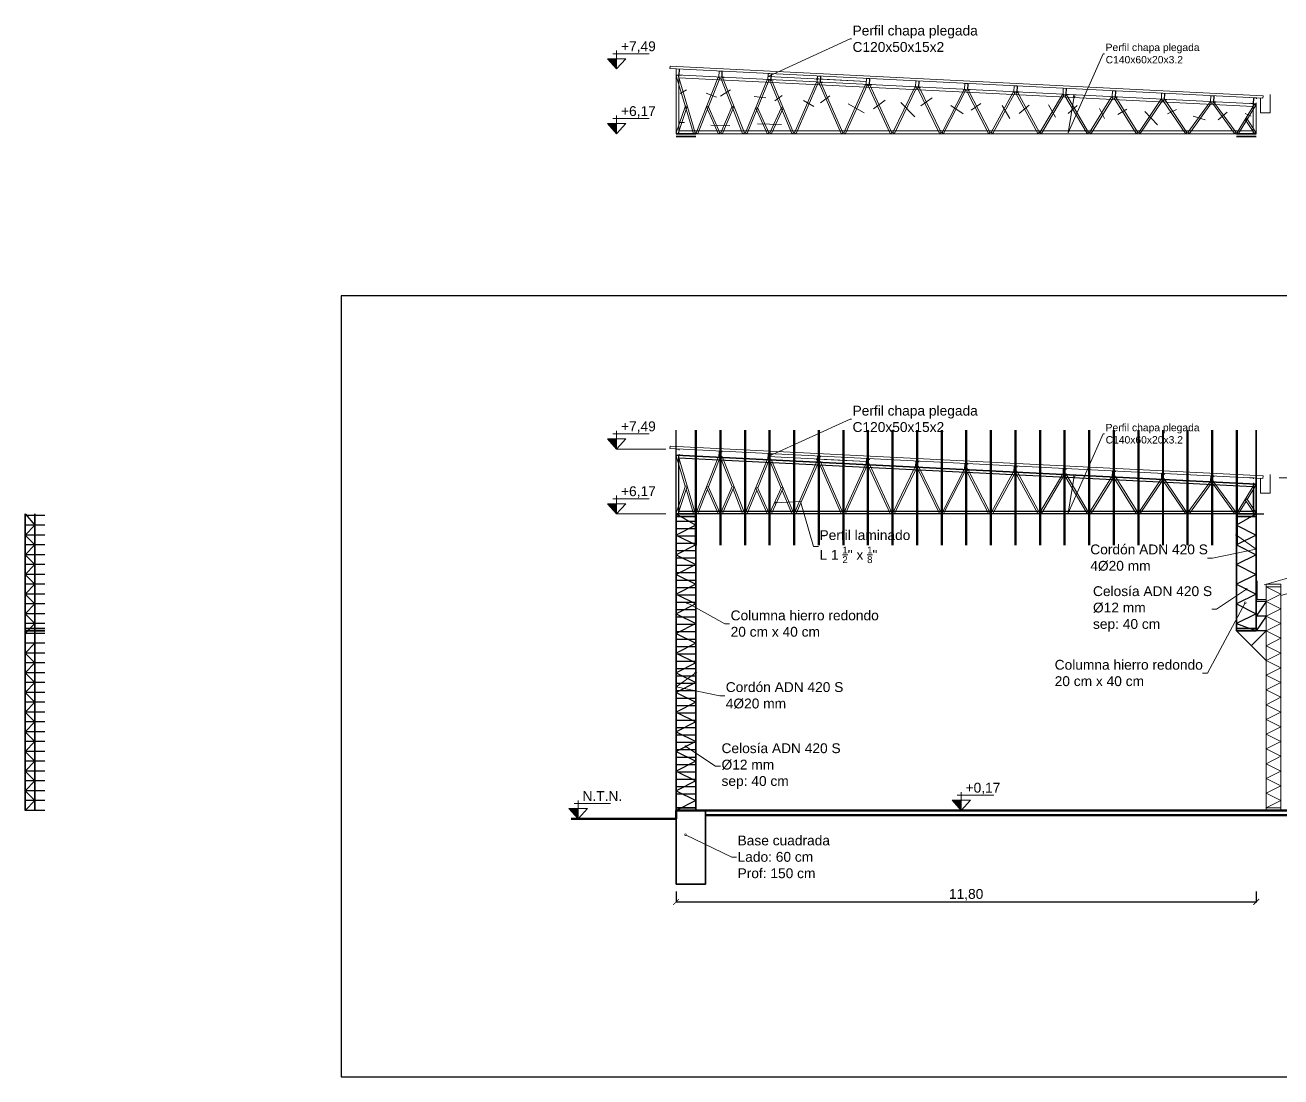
# Model space of a CAD drawing. Header units: millimetres. Extents: x 265 to 783, y -155 to 32.
# Drawn here: x 738.98 to 764.52, y -106.68 to -85.29 of the extents above; entities that cross this region are included whole.
import ezdxf
from ezdxf import colors
from ezdxf.entities.mleader import LeaderData, LeaderLine
from ezdxf.math import Vec2, Vec3

# ---------------------------------------------------------------- set-up
doc = ezdxf.new("R2010")
doc.units = ezdxf.units.MM
doc.header["$LTSCALE"] = 0.1
doc.header["$MEASUREMENT"] = 0
doc.header["$PDMODE"] = 3
doc.header["$PDSIZE"] = 0.1
doc.linetypes.add('ACAD_ISO10W100', pattern=[18, 12, -3, 0, -3])
doc.linetypes.add('CONTINUA', pattern=[200, 100, 100])
doc.layers.get('DEFPOINTS').update_dxf_attribs({"color": 1})
for name, color, linetype, lineweight in [('00_ARQ_VISTA ATRAS', 5, 'CONTINUA', 20), ('00_CANALETA', 2, 'Continuous', 13), ('00_EST_ANGULARES', 4, 'CONTINUA', 20), ('00_EST_COL_DIAG', 1, 'Continuous', 25), ('00_EST_Columna', 3, 'Continuous', 35), ('00_EST_Correa', 3, 'ACAD_ISO10W100', 20), ('00_EST_Cotas', 6, 'Continuous', 9), ('00_EST_Cubierta', 2, 'Continuous', 9), ('00_EST_FUNDACION', 2, 'Continuous', 35), ('00_EST_Piso', 7, 'Continuous', 50), ('00_EST_TEXTO', 6, 'Continuous', 9), ('00_EST_Viga', 5, 'Continuous', 20), ('00_EST_Viga_Montante', 5, 'Continuous', 20)]:
    doc.layers.add(name, color=color, linetype=linetype, lineweight=lineweight)
doc.layers.add('00_EST_Aux', color=7, linetype='Continuous', true_color=0xd02fca, plot=False)
doc.layers.add('00_EST_EXISTENTE', color=8, linetype='Continuous', lineweight=20, transparency=0.5)
doc.layers.add('00_EST_NoImprimir', color=1, linetype='Continuous', plot=False)
doc.styles.add('1 en 100', font='romans.shx', dxfattribs={"height": 0.17})
doc.styles.add('Arial20', font='arial.ttf', dxfattribs={"height": 0.2})
doc.dimstyles.new('Cota 1-100-Andres', dxfattribs={"dimtxt": 0.2, "dimasz": 0.12, "dimexe": 0.012, "dimexo": 0.15, "dimgap": 0.025, "dimtad": 1, "dimzin": 0, "dimtxsty": 'Arial20', "dimblk1": 'ARCHTICK', "dimblk2": 'ARCHTICK', "dimsah": 1, "dimcen": 0.09, "dimclrd": 256, "dimclre": 256, "dimclrt": 256, "dimazin": 0, "dimtfac": 1, "dimtofl": 0, "dimtmove": 0, "dimatfit": 3, "dimldrblk": 'ARCHTICK', "dimfxl": 1, "dimtolj": 1, "dimtzin": 0, "dimarcsym": 0})

# ---------------------------------------------------------------- blocks, each defined once
blk = doc.blocks.new('_DotSmall')
at = {"color": 0, "linetype": 'ByBlock', "const_width": 0.5}
blk.add_lwpolyline([(-0.0625, 0, 1), (0.0625, 0, 1)], format="xyb", close=True, dxfattribs=at)
blk = doc.blocks.new('cotaNivel')
at = {"layer": '00_EST_Cotas', "transparency": 33554687}
h = blk.add_hatch(color=256, dxfattribs=at)
h.dxf.hatch_style = 1
h.paths.add_polyline_path([(328.514, -103.488), (328.327, -103.488), (328.514, -103.697)])
at = {"layer": '00_EST_Cotas'}
for p, q in [((328.435, -103.386), (329.174, -103.386)), ((328.514, -103.697), (328.514, -103.322))]:
    blk.add_line(p, q, dxfattribs=at)
blk.add_lwpolyline([(328.514, -103.697), (328.701, -103.488), (328.327, -103.488)], close=True, dxfattribs=at)
blk = doc.blocks.new('_ARCHTICK')
at = {"color": 0, "linetype": 'ByBlock', "const_width": 0.15}
blk.add_lwpolyline([(-0.5, -0.5), (0.5, 0.5)], dxfattribs=at)
blk = doc.blocks.new('*D125')
at = {"layer": '00_EST_Cotas', "lineweight": -2, "transparency": 16777216}
for p, q in [((752.216, -102.906), (752.216, -103.13)), ((764.016, -102.906), (764.016, -103.13)), ((752.216, -103.118), (764.016, -103.118))]:
    blk.add_line(p, q, dxfattribs=at)
at = {"layer": 'DEFPOINTS', "color": 0, "transparency": 16777216}
for p in [(752.216, -102.756), (764.016, -102.756), (764.016, -103.118)]:
    blk.add_point(p, dxfattribs=at)
at = {"layer": '00_EST_Cotas', "lineweight": -2, "transparency": 16777216, "xscale": 0.12, "yscale": 0.12, "zscale": 0.12, "rotation": 180}
blk.add_blockref('_ARCHTICK', (752.216, -103.118), dxfattribs=at)
at = {"layer": '00_EST_Cotas', "lineweight": -2, "transparency": 16777216, "xscale": 0.12, "yscale": 0.12, "zscale": 0.12}
blk.add_blockref('_ARCHTICK', (764.016, -103.118), dxfattribs=at)
at = {"layer": '00_EST_Cotas', "transparency": 16777216, "insert": (758.116, -102.973), "char_height": 0.2, "attachment_point": 5, "style": 'Arial20'}
blk.add_mtext('\\A1;11,80', dxfattribs=at)

msp = doc.modelspace()

# ---------------------------------------------------------------- linework, layer by layer
at = {"layer": '00_ARQ_VISTA ATRAS'}
for p, q in [((752.299, -86.677), (752.43, -86.603)), ((752.828, -86.669), (753.04, -86.752)), ((753.124, -86.728), (753.327, -86.6)), ((753.806, -86.737), (754.045, -86.761)), ((754.224, -86.824), (754.377, -86.716)), ((754.81, -86.815), (755.02, -86.937)), ((755.156, -86.869), (755.347, -86.722)), ((756.232, -86.991), (756.471, -86.809)), ((757.195, -86.925), (757.425, -86.767)), ((755.72, -86.889), (756.04, -87.072)), ((756.786, -86.86), (757.075, -87.149)), ((757.806, -86.917), (758.053, -87.087)), ((758.221, -87.015), (758.415, -86.878)), ((758.846, -86.923), (759.004, -87.183)), ((759.193, -87.081), (759.396, -86.914)), ((759.791, -86.905), (759.931, -87.156)), ((760.192, -87.081), (760.374, -86.92)), ((760.826, -86.983), (760.93, -87.186)), ((761.202, -87.105), (761.384, -86.995)), ((761.747, -87.039), (762.01, -87.311)), ((762.214, -87.087), (762.393, -87.001)), ((763.242, -87.209), (763.425, -87.057)), ((752.391, -87.265), (752.276, -87.265)), ((752.927, -87.322), (753.312, -87.328)), ((753.873, -87.292), (754.363, -87.307)), ((762.732, -87.138), (762.977, -87.212)), ((763.914, -87.136), (763.788, -87.084))]:
    msp.add_line(p, q, dxfattribs=at)
at = {"layer": '00_CANALETA'}
for points in [[(763.884, -86.758), (764.1, -86.772), (764.1, -87.072), (764.3, -87.072), (764.3, -86.693), (764.3, -86.693)], [(763.884, -94.488), (764.1, -94.503), (764.1, -94.802), (764.3, -94.802), (764.3, -94.423), (764.3, -94.423)], [(764.432, -96.654), (764.216, -96.656), (764.216, -96.968), (764.035, -96.968), (764.035, -96.589), (764.035, -96.589)]]:
    msp.add_lwpolyline(points, dxfattribs=at)
at = {"layer": '00_EST_ANGULARES'}
for p, q in [((752.222, -86.317), (752.259, -86.305)), ((752.222, -86.317), (752.57, -87.49)), ((752.606, -87.478), (752.259, -86.305)), ((753.071, -86.346), (752.626, -87.475)), ((752.661, -87.49), (753.106, -86.361)), ((753.106, -86.361), (753.071, -86.346)), ((753.126, -86.365), (753.161, -86.35)), ((753.126, -86.365), (753.571, -87.49)), ((753.606, -87.475), (753.161, -86.35)), ((754.071, -86.396), (753.626, -87.474)), ((753.661, -87.49), (754.106, -86.411)), ((754.106, -86.411), (754.071, -86.396)), ((754.126, -86.416), (754.161, -86.4)), ((754.126, -86.416), (754.571, -87.49)), ((754.606, -87.474), (754.161, -86.4)), ((754.626, -87.474), (755.072, -86.446)), ((755.106, -86.462), (754.66, -87.49)), ((755.072, -86.446), (755.106, -86.462)), ((755.126, -86.466), (755.16, -86.45)), ((755.572, -87.49), (755.126, -86.466)), ((755.16, -86.45), (755.606, -87.474)), ((756.072, -86.496), (755.626, -87.473)), ((755.66, -87.49), (756.106, -86.513)), ((756.072, -86.496), (756.106, -86.513)), ((756.126, -86.517), (756.16, -86.5)), ((756.126, -86.517), (756.572, -87.49)), ((756.606, -87.473), (756.16, -86.5)), ((756.626, -87.472), (757.072, -86.546)), ((757.106, -86.563), (756.66, -87.49)), ((757.072, -86.546), (757.106, -86.563)), ((757.126, -86.568), (757.16, -86.55)), ((757.126, -86.568), (757.572, -87.49)), ((757.606, -87.472), (757.16, -86.55)), ((758.073, -86.596), (757.626, -87.472)), ((757.659, -87.49), (758.106, -86.614)), ((758.106, -86.614), (758.073, -86.596)), ((758.126, -86.618), (758.159, -86.6)), ((758.573, -87.49), (758.126, -86.618)), ((758.159, -86.6), (758.606, -87.472)), ((759.073, -86.646), (758.626, -87.471)), ((758.659, -87.49), (759.106, -86.665)), ((759.106, -86.665), (759.073, -86.646)), ((759.126, -86.669), (759.159, -86.65)), ((759.573, -87.49), (759.126, -86.669)), ((759.159, -86.65), (759.606, -87.471)), ((759.616, -87.47), (760.074, -86.696)), ((760.106, -86.716), (759.648, -87.49)), ((760.074, -86.696), (760.106, -86.716)), ((760.126, -86.72), (760.158, -86.7)), ((760.574, -87.49), (760.126, -86.72)), ((760.158, -86.7), (760.606, -87.47)), ((761.074, -86.746), (760.626, -87.469)), ((760.658, -87.49), (761.106, -86.767)), ((761.106, -86.767), (761.074, -86.746)), ((761.126, -86.771), (761.158, -86.75)), ((761.574, -87.49), (761.126, -86.771)), ((761.158, -86.75), (761.606, -87.469)), ((762.075, -86.796), (761.626, -87.468)), ((761.657, -87.49), (762.106, -86.818)), ((762.075, -86.796), (762.106, -86.818)), ((762.126, -86.822), (762.157, -86.8)), ((762.575, -87.49), (762.126, -86.822)), ((762.157, -86.8), (762.606, -87.468)), ((752.406, -86.926), (752.222, -87.477)), ((752.259, -87.49), (752.443, -86.938)), ((752.406, -86.926), (752.442, -86.938)), ((752.873, -86.935), (752.838, -86.95)), ((752.838, -86.95), (753.072, -87.49)), ((753.106, -87.475), (752.873, -86.935)), ((753.126, -87.475), (753.359, -86.935)), ((753.394, -86.95), (753.16, -87.49)), ((753.359, -86.935), (753.394, -86.95)), ((753.873, -86.959), (753.838, -86.975)), ((754.071, -87.49), (753.838, -86.975)), ((753.873, -86.959), (754.106, -87.474)), ((754.359, -86.959), (754.126, -87.474)), ((754.161, -87.49), (754.394, -86.975)), ((754.359, -86.959), (754.394, -86.975)), ((763.076, -86.846), (762.626, -87.467)), ((762.656, -87.49), (763.106, -86.869)), ((763.106, -86.869), (763.076, -86.846)), ((763.126, -86.873), (763.156, -86.85)), ((763.576, -87.49), (763.126, -86.873)), ((763.156, -86.85), (763.606, -87.467)), ((763.626, -87.469), (763.978, -86.891)), ((764.01, -86.912), (763.658, -87.49)), ((764.01, -86.912), (763.978, -86.891)), ((763.792, -87.207), (763.824, -87.186)), ((763.792, -87.207), (763.978, -87.49)), ((763.824, -87.186), (764.01, -87.469)), ((752.259, -87.49), (752.222, -87.478)), ((752.57, -87.49), (752.606, -87.478)), ((752.626, -87.475), (752.661, -87.49)), ((753.106, -87.475), (753.071, -87.49)), ((753.126, -87.475), (753.161, -87.49)), ((753.571, -87.49), (753.606, -87.475)), ((753.661, -87.49), (753.626, -87.474)), ((754.106, -87.474), (754.071, -87.49)), ((754.126, -87.474), (754.161, -87.49)), ((754.571, -87.49), (754.606, -87.474)), ((754.626, -87.474), (754.66, -87.49)), ((755.572, -87.49), (755.606, -87.474)), ((755.66, -87.49), (755.626, -87.473)), ((756.572, -87.49), (756.606, -87.473)), ((756.626, -87.472), (756.66, -87.49)), ((757.572, -87.49), (757.606, -87.472)), ((757.626, -87.472), (757.659, -87.49)), ((758.573, -87.49), (758.606, -87.472)), ((758.626, -87.471), (758.659, -87.49)), ((759.573, -87.49), (759.606, -87.471)), ((759.616, -87.47), (759.648, -87.49)), ((760.574, -87.49), (760.606, -87.47)), ((760.626, -87.469), (760.658, -87.49)), ((761.574, -87.49), (761.606, -87.469)), ((761.626, -87.468), (761.657, -87.49)), ((762.575, -87.49), (762.606, -87.468)), ((762.626, -87.467), (762.656, -87.49)), ((763.576, -87.49), (763.606, -87.467)), ((763.658, -87.49), (763.626, -87.469)), ((763.978, -87.49), (764.01, -87.469)), ((752.222, -94.047), (752.259, -94.035)), ((752.222, -94.047), (752.404, -94.662)), ((752.606, -95.208), (752.259, -94.035)), ((753.071, -94.076), (752.626, -95.205)), ((752.877, -94.674), (753.106, -94.091)), ((753.106, -94.091), (753.071, -94.076)), ((753.126, -94.096), (753.161, -94.081)), ((753.126, -94.096), (753.355, -94.674)), ((753.606, -95.205), (753.161, -94.081)), ((754.071, -94.126), (753.626, -95.205)), ((753.877, -94.698), (754.106, -94.142)), ((754.106, -94.142), (754.071, -94.126)), ((754.126, -94.146), (754.161, -94.13)), ((754.126, -94.146), (754.355, -94.699)), ((754.606, -95.205), (754.161, -94.13)), ((754.626, -95.204), (755.072, -94.176)), ((755.106, -94.192), (754.66, -95.22)), ((755.072, -94.176), (755.106, -94.192)), ((755.126, -94.197), (755.16, -94.18)), ((755.572, -95.22), (755.126, -94.197)), ((755.16, -94.18), (755.606, -95.204)), ((756.072, -94.226), (755.626, -95.204)), ((756.072, -94.226), (756.106, -94.243)), ((756.126, -94.247), (756.16, -94.23)), ((756.606, -95.204), (756.16, -94.23)), ((755.66, -95.22), (756.106, -94.243)), ((756.126, -94.247), (756.572, -95.22)), ((756.626, -95.203), (757.072, -94.276)), ((757.106, -94.294), (756.66, -95.22)), ((757.072, -94.276), (757.106, -94.294)), ((757.126, -94.298), (757.16, -94.28)), ((757.126, -94.298), (757.572, -95.22)), ((757.606, -95.203), (757.16, -94.28)), ((758.073, -94.326), (757.626, -95.202)), ((757.659, -95.22), (758.106, -94.344)), ((758.106, -94.344), (758.073, -94.326)), ((758.126, -94.349), (758.159, -94.33)), ((758.573, -95.22), (758.126, -94.349)), ((758.159, -94.33), (758.606, -95.202)), ((759.073, -94.376), (758.626, -95.201)), ((758.659, -95.22), (759.106, -94.395)), ((759.106, -94.395), (759.073, -94.376)), ((759.126, -94.4), (759.159, -94.38)), ((759.573, -95.22), (759.126, -94.4)), ((759.159, -94.38), (759.606, -95.201)), ((759.616, -95.2), (760.074, -94.426)), ((760.106, -94.446), (759.648, -95.22)), ((760.074, -94.426), (760.106, -94.446)), ((760.126, -94.45), (760.158, -94.43)), ((760.574, -95.22), (760.126, -94.45)), ((760.158, -94.43), (760.606, -95.2)), ((761.074, -94.476), (760.626, -95.199)), ((761.106, -94.497), (761.074, -94.476)), ((761.126, -94.501), (761.158, -94.48)), ((761.158, -94.48), (761.606, -95.199)), ((752.406, -94.657), (752.222, -95.208)), ((752.259, -95.22), (752.443, -94.669)), ((752.406, -94.657), (752.442, -94.669)), ((752.423, -94.726), (752.57, -95.22)), ((752.661, -95.22), (752.857, -94.724)), ((752.873, -94.666), (752.838, -94.681)), ((752.838, -94.681), (753.072, -95.22)), ((753.106, -95.205), (752.873, -94.666)), ((753.126, -95.205), (753.359, -94.666)), ((753.394, -94.681), (753.16, -95.22)), ((753.359, -94.666), (753.394, -94.681)), ((753.375, -94.725), (753.571, -95.22)), ((753.873, -94.69), (753.838, -94.705)), ((754.071, -95.22), (753.838, -94.705)), ((753.873, -94.69), (754.106, -95.205)), ((754.359, -94.69), (754.126, -95.205)), ((754.161, -95.22), (754.394, -94.705)), ((754.359, -94.69), (754.394, -94.705)), ((760.658, -95.22), (761.106, -94.497)), ((761.574, -95.22), (761.126, -94.501)), ((762.075, -94.526), (761.626, -95.198)), ((761.657, -95.22), (762.106, -94.548)), ((762.075, -94.526), (762.106, -94.548)), ((762.126, -94.552), (762.157, -94.53)), ((762.575, -95.22), (762.126, -94.552)), ((762.157, -94.53), (762.606, -95.198)), ((763.076, -94.576), (762.626, -95.197)), ((762.656, -95.22), (763.106, -94.599)), ((763.106, -94.599), (763.076, -94.576)), ((763.126, -94.603), (763.156, -94.58)), ((763.576, -95.22), (763.126, -94.603)), ((763.156, -94.58), (763.606, -95.197)), ((763.626, -95.2), (763.978, -94.621)), ((764.01, -94.642), (763.834, -94.931)), ((764.01, -94.642), (763.978, -94.621)), ((753.661, -95.22), (753.857, -94.746)), ((754.375, -94.747), (754.571, -95.22)), ((763.812, -94.967), (763.658, -95.22)), ((763.792, -94.937), (763.824, -94.917)), ((763.792, -94.937), (763.978, -95.22)), ((763.824, -94.917), (764.01, -95.2)), ((752.259, -95.22), (752.222, -95.208)), ((752.57, -95.22), (752.606, -95.208)), ((752.626, -95.205), (752.661, -95.22)), ((753.106, -95.205), (753.071, -95.22)), ((753.126, -95.205), (753.161, -95.22)), ((753.571, -95.22), (753.606, -95.205)), ((753.661, -95.22), (753.626, -95.205)), ((754.106, -95.205), (754.071, -95.22)), ((754.126, -95.205), (754.161, -95.22)), ((754.571, -95.22), (754.606, -95.205)), ((754.626, -95.204), (754.66, -95.22)), ((755.572, -95.22), (755.606, -95.204)), ((755.66, -95.22), (755.626, -95.204)), ((756.572, -95.22), (756.606, -95.204)), ((756.626, -95.203), (756.66, -95.22)), ((757.572, -95.22), (757.606, -95.203)), ((757.626, -95.202), (757.659, -95.22)), ((758.573, -95.22), (758.606, -95.202)), ((758.626, -95.201), (758.659, -95.22)), ((759.573, -95.22), (759.606, -95.201)), ((759.616, -95.2), (759.648, -95.22)), ((760.574, -95.22), (760.606, -95.2)), ((760.626, -95.199), (760.658, -95.22)), ((761.574, -95.22), (761.606, -95.199)), ((761.626, -95.198), (761.657, -95.22)), ((762.575, -95.22), (762.606, -95.198)), ((762.626, -95.197), (762.656, -95.22)), ((763.576, -95.22), (763.606, -95.197)), ((763.658, -95.22), (763.626, -95.2)), ((763.978, -95.22), (764.01, -95.2))]:
    msp.add_line(p, q, dxfattribs=at)
at = {"layer": '00_EST_Aux'}
for p, q in [((752.216, -95.861), (752.216, -93.521)), ((752.222, -95.861), (752.222, -93.521)), ((752.606, -93.521), (752.606, -95.861)), ((752.616, -93.521), (752.616, -95.861)), ((752.626, -93.521), (752.626, -95.861)), ((753.106, -93.521), (753.106, -95.861)), ((753.116, -93.521), (753.116, -95.861)), ((753.126, -93.521), (753.126, -95.861)), ((753.606, -93.521), (753.606, -95.861)), ((753.616, -93.521), (753.616, -95.861)), ((753.626, -93.521), (753.626, -95.861)), ((754.106, -93.521), (754.106, -95.861)), ((754.116, -93.521), (754.116, -95.861)), ((754.126, -93.521), (754.126, -95.861)), ((754.606, -93.521), (754.606, -95.861)), ((754.616, -93.521), (754.616, -95.861)), ((754.626, -93.521), (754.626, -95.861)), ((755.106, -93.521), (755.106, -95.861)), ((755.116, -93.521), (755.116, -95.861)), ((755.126, -93.521), (755.126, -95.861)), ((755.606, -93.521), (755.606, -95.861)), ((755.616, -93.521), (755.616, -95.861)), ((755.626, -93.521), (755.626, -95.861)), ((756.106, -93.521), (756.106, -95.861)), ((756.116, -93.521), (756.116, -95.861)), ((756.126, -93.521), (756.126, -95.861)), ((756.606, -93.521), (756.606, -95.861)), ((756.616, -93.521), (756.616, -95.861)), ((756.626, -93.521), (756.626, -95.861)), ((757.106, -93.521), (757.106, -95.861)), ((757.116, -93.521), (757.116, -95.861)), ((757.126, -93.521), (757.126, -95.861)), ((757.606, -93.521), (757.606, -95.861)), ((757.616, -93.521), (757.616, -95.861)), ((757.626, -93.521), (757.626, -95.861)), ((758.106, -93.521), (758.106, -95.861)), ((758.116, -93.521), (758.116, -95.861)), ((758.126, -93.521), (758.126, -95.861)), ((758.606, -93.521), (758.606, -95.861)), ((758.616, -93.521), (758.616, -95.861)), ((758.626, -93.521), (758.626, -95.861)), ((759.106, -93.521), (759.106, -95.861)), ((759.116, -93.521), (759.116, -95.861)), ((759.126, -93.521), (759.126, -95.861)), ((759.606, -93.521), (759.606, -95.861)), ((759.616, -93.521), (759.616, -95.861)), ((759.626, -93.521), (759.626, -95.861)), ((760.106, -93.521), (760.106, -95.861)), ((760.116, -93.521), (760.116, -95.861)), ((760.126, -93.521), (760.126, -95.861)), ((760.606, -93.521), (760.606, -95.861)), ((760.616, -93.521), (760.616, -95.861)), ((760.626, -93.521), (760.626, -95.861)), ((761.106, -93.521), (761.106, -95.861)), ((761.116, -93.521), (761.116, -95.861)), ((761.126, -93.521), (761.126, -95.861)), ((761.606, -93.521), (761.606, -95.861)), ((761.616, -93.521), (761.616, -95.861)), ((761.626, -93.521), (761.626, -95.861)), ((762.106, -93.521), (762.106, -95.861)), ((762.116, -93.521), (762.116, -95.861)), ((762.126, -93.521), (762.126, -95.861)), ((762.606, -93.521), (762.606, -95.861)), ((762.616, -93.521), (762.616, -95.861)), ((762.626, -93.521), (762.626, -95.861)), ((763.106, -93.521), (763.106, -95.861)), ((763.116, -93.521), (763.116, -95.861)), ((763.126, -93.521), (763.126, -95.861)), ((763.606, -93.521), (763.606, -95.861)), ((763.616, -93.521), (763.616, -95.861)), ((763.626, -93.521), (763.626, -95.861)), ((764.01, -93.521), (764.01, -95.861)), ((764.016, -93.521), (764.016, -95.861)), ((752.216, -94.033), (764.016, -94.623)), ((752.27, -94.027), (752.27, -95.227)), ((752.276, -94.084), (763.956, -94.667)), ((763.962, -94.617), (763.962, -95.227)), ((752.216, -95.22), (764.016, -95.22)), ((752.276, -95.173), (763.956, -95.173)), ((763.616, -95.227), (764.167, -95.227)), ((739.379, -95.256), (738.979, -95.256)), ((739.379, -95.456), (738.979, -95.456)), ((752.616, -95.377), (752.216, -95.377)), ((739.379, -95.656), (738.979, -95.656)), ((752.616, -95.527), (752.216, -95.527)), ((752.616, -95.677), (752.216, -95.677)), ((739.379, -95.856), (738.979, -95.856)), ((752.616, -95.827), (752.216, -95.827)), ((752.616, -95.977), (752.216, -95.977)), ((739.379, -96.056), (738.979, -96.056)), ((739.379, -96.256), (738.979, -96.256)), ((752.616, -96.127), (752.216, -96.127)), ((739.379, -96.456), (738.979, -96.456)), ((752.616, -96.277), (752.216, -96.277)), ((752.616, -96.427), (752.216, -96.427)), ((739.379, -96.656), (738.979, -96.656)), ((752.616, -96.577), (752.216, -96.577)), ((752.616, -96.727), (752.216, -96.727)), ((739.379, -96.856), (738.979, -96.856)), ((752.616, -96.877), (752.216, -96.877)), ((752.616, -97.027), (752.216, -97.027)), ((739.379, -97.056), (738.979, -97.056)), ((739.379, -97.256), (738.979, -97.256)), ((752.616, -97.177), (752.216, -97.177)), ((739.379, -97.456), (738.979, -97.456)), ((752.616, -97.327), (752.216, -97.327)), ((752.616, -97.477), (752.216, -97.477)), ((739.379, -97.656), (738.979, -97.656)), ((752.616, -97.627), (752.216, -97.627)), ((752.616, -97.777), (752.216, -97.777)), ((739.379, -97.856), (738.979, -97.856)), ((739.379, -98.056), (738.979, -98.056)), ((752.616, -97.927), (752.216, -97.927)), ((739.379, -98.256), (738.979, -98.256)), ((752.616, -98.077), (752.216, -98.077)), ((752.616, -98.227), (752.216, -98.227)), ((739.379, -98.456), (738.979, -98.456)), ((752.616, -98.377), (752.216, -98.377)), ((752.616, -98.527), (752.216, -98.527)), ((739.379, -98.656), (738.979, -98.656)), ((752.616, -98.677), (752.216, -98.677)), ((752.616, -98.827), (752.216, -98.827)), ((739.379, -98.856), (738.979, -98.856)), ((739.379, -99.056), (738.979, -99.056)), ((752.616, -98.977), (752.216, -98.977)), ((739.379, -99.256), (738.979, -99.256)), ((752.616, -99.127), (752.216, -99.127)), ((752.616, -99.277), (752.216, -99.277)), ((739.379, -99.456), (738.979, -99.456)), ((752.616, -99.427), (752.216, -99.427)), ((752.616, -99.577), (752.216, -99.577)), ((739.379, -99.656), (738.979, -99.656)), ((752.616, -99.727), (752.216, -99.727)), ((739.379, -99.856), (738.979, -99.856)), ((739.379, -100.056), (738.979, -100.056)), ((752.616, -99.877), (752.216, -99.877)), ((752.616, -100.027), (752.216, -100.027)), ((739.379, -100.256), (738.979, -100.256)), ((752.616, -100.177), (752.216, -100.177)), ((752.616, -100.327), (752.216, -100.327)), ((739.379, -100.456), (738.979, -100.456)), ((752.616, -100.477), (752.216, -100.477)), ((739.379, -100.656), (738.979, -100.656)), ((739.379, -100.856), (738.979, -100.856)), ((752.616, -100.627), (752.216, -100.627)), ((752.616, -100.777), (752.216, -100.777)), ((739.379, -101.056), (738.979, -101.056)), ((752.616, -100.927), (752.216, -100.927)), ((739.379, -101.256), (738.979, -101.256))]:
    msp.add_line(p, q, dxfattribs=at)
at = {"layer": '00_EST_COL_DIAG'}
for p, q in [((764.222, -97.008), (764.016, -97.006)), ((764.216, -97.006), (764.016, -97.306)), ((764.22, -97.308), (764.016, -97.306)), ((764.22, -97.308), (764.016, -97.606)), ((764.218, -98.205), (763.616, -97.606)), ((764.218, -97.606), (763.616, -97.606)), ((763.917, -97.904), (764.218, -97.606)), ((764.216, -97.606), (764.016, -97.606))]:
    msp.add_line(p, q, dxfattribs=at)
for points in [[(752.281, -86.19), (752.276, -86.299), (752.326, -86.302)], [(753.151, -86.233), (753.146, -86.342), (753.196, -86.345)], [(754.151, -86.283), (754.146, -86.392), (754.196, -86.395)], [(755.151, -86.333), (755.146, -86.442), (755.196, -86.445)], [(756.151, -86.383), (756.146, -86.492), (756.196, -86.495)], [(757.151, -86.433), (757.146, -86.542), (757.196, -86.545)], [(758.151, -86.483), (758.146, -86.592), (758.196, -86.595)], [(759.151, -86.533), (759.146, -86.642), (759.196, -86.645)], [(760.151, -86.583), (760.146, -86.692), (760.196, -86.695)], [(761.151, -86.633), (761.146, -86.742), (761.196, -86.745)], [(762.151, -86.683), (762.146, -86.792), (762.196, -86.795)], [(763.151, -86.733), (763.146, -86.842), (763.196, -86.845)], [(763.961, -86.774), (763.956, -86.883), (763.906, -86.881)], [(738.979, -95.227), (739.179, -95.456), (738.979, -95.656), (739.179, -95.856), (738.979, -96.056), (739.179, -96.256), (738.979, -96.456), (739.179, -96.656), (738.979, -96.856), (739.179, -97.056), (738.979, -97.256), (739.179, -97.456), (738.979, -97.656)], [(752.216, -95.227), (752.616, -95.456), (752.216, -95.656), (752.616, -95.856), (752.216, -96.056), (752.616, -96.256), (752.216, -96.456), (752.616, -96.656), (752.216, -96.856), (752.616, -97.056), (752.216, -97.256), (752.616, -97.456), (752.216, -97.656), (752.616, -97.856), (752.216, -98.056), (752.616, -98.256), (752.216, -98.456), (752.616, -98.656), (752.216, -98.856), (752.616, -99.056), (752.216, -99.256), (752.616, -99.456), (752.216, -99.656), (752.616, -99.856), (752.216, -100.056), (752.616, -100.256), (752.216, -100.456), (752.616, -100.656), (752.216, -100.856), (752.616, -101.056), (752.216, -101.256)], [(764.016, -95.227), (763.616, -95.456), (764.016, -95.656), (763.616, -95.856), (764.016, -96.056), (763.616, -96.256), (764.016, -96.456), (763.616, -96.656), (764.016, -96.856), (763.616, -97.056), (764.016, -97.256), (763.616, -97.456), (764.016, -97.606)], [(739.179, -97.856), (738.979, -98.056), (739.179, -98.256), (738.979, -98.456), (739.179, -98.656), (738.979, -98.856), (739.179, -99.056), (738.979, -99.256), (739.179, -99.456), (738.979, -99.656), (739.179, -99.856), (738.979, -100.056), (739.179, -100.256), (738.979, -100.456), (739.179, -100.656), (738.979, -100.856), (739.179, -101.056), (738.979, -101.256)]]:
    msp.add_lwpolyline(points, dxfattribs=at)
at = {"layer": '00_EST_Columna'}
for p, q in [((752.216, -87.496), (752.616, -87.496)), ((752.216, -87.547), (752.616, -87.547)), ((763.616, -87.496), (764.016, -87.496)), ((763.616, -87.547), (764.016, -87.547)), ((738.979, -101.256), (738.979, -95.227)), ((739.179, -101.256), (739.179, -95.227)), ((752.216, -101.256), (752.216, -95.227)), ((752.216, -95.227), (752.616, -95.227)), ((752.616, -101.256), (752.616, -95.227)), ((763.616, -97.606), (763.616, -95.227)), ((763.616, -95.227), (764.016, -95.227)), ((764.016, -97.606), (764.016, -95.227)), ((752.216, -95.278), (752.616, -95.278)), ((763.616, -95.278), (764.016, -95.278)), ((739.379, -97.555), (738.979, -97.555)), ((739.379, -97.606), (738.979, -97.606)), ((764.016, -97.555), (763.616, -97.555)), ((764.016, -97.606), (763.616, -97.606)), ((752.216, -101.205), (752.616, -101.205)), ((752.216, -101.256), (752.616, -101.256))]:
    msp.add_line(p, q, dxfattribs=at)
at = {"layer": '00_EST_Correa'}
for points in [[(752.281, -86.2), (752.282, -86.18), (752.222, -86.177), (752.216, -86.297), (752.276, -86.3), (752.277, -86.28)], [(753.151, -86.243), (753.152, -86.223), (753.092, -86.22), (753.086, -86.34), (753.146, -86.343), (753.147, -86.323)], [(754.151, -86.293), (754.152, -86.273), (754.092, -86.27), (754.086, -86.39), (754.146, -86.393), (754.147, -86.373)], [(755.151, -86.343), (755.152, -86.323), (755.092, -86.32), (755.086, -86.44), (755.146, -86.443), (755.147, -86.423)], [(756.151, -86.393), (756.152, -86.373), (756.092, -86.37), (756.086, -86.49), (756.146, -86.493), (756.147, -86.473)], [(757.151, -86.443), (757.152, -86.423), (757.092, -86.42), (757.086, -86.54), (757.146, -86.543), (757.147, -86.523)], [(758.151, -86.493), (758.152, -86.473), (758.092, -86.47), (758.086, -86.59), (758.146, -86.593), (758.147, -86.573)], [(759.151, -86.543), (759.152, -86.523), (759.092, -86.52), (759.086, -86.64), (759.146, -86.643), (759.147, -86.623)], [(760.151, -86.593), (760.152, -86.573), (760.092, -86.57), (760.086, -86.69), (760.146, -86.693), (760.147, -86.673)], [(761.151, -86.643), (761.152, -86.623), (761.092, -86.62), (761.086, -86.74), (761.146, -86.743), (761.147, -86.723)], [(762.151, -86.693), (762.152, -86.673), (762.092, -86.67), (762.086, -86.79), (762.146, -86.793), (762.147, -86.773)], [(763.151, -86.743), (763.152, -86.723), (763.092, -86.72), (763.086, -86.84), (763.146, -86.843), (763.147, -86.823)], [(764.021, -86.786), (764.022, -86.766), (763.962, -86.763), (763.956, -86.883), (764.016, -86.886), (764.017, -86.866)], [(752.281, -93.93), (752.282, -93.91), (752.222, -93.907), (752.216, -94.027), (752.276, -94.03), (752.277, -94.01)], [(753.151, -93.973), (753.152, -93.953), (753.092, -93.951), (753.086, -94.07), (753.146, -94.073), (753.147, -94.053)], [(754.151, -94.023), (754.152, -94.003), (754.092, -94.001), (754.086, -94.12), (754.146, -94.123), (754.147, -94.103)], [(755.151, -94.073), (755.152, -94.053), (755.092, -94.051), (755.086, -94.17), (755.146, -94.173), (755.147, -94.153)], [(756.151, -94.123), (756.152, -94.103), (756.092, -94.101), (756.086, -94.22), (756.146, -94.223), (756.147, -94.203)], [(757.151, -94.173), (757.152, -94.153), (757.092, -94.15), (757.086, -94.27), (757.146, -94.273), (757.147, -94.253)], [(758.151, -94.223), (758.152, -94.203), (758.092, -94.2), (758.086, -94.32), (758.146, -94.323), (758.147, -94.303)], [(759.151, -94.273), (759.152, -94.253), (759.092, -94.25), (759.086, -94.37), (759.146, -94.373), (759.147, -94.353)], [(760.151, -94.323), (760.152, -94.303), (760.092, -94.3), (760.086, -94.42), (760.146, -94.423), (760.147, -94.403)], [(761.151, -94.373), (761.152, -94.353), (761.092, -94.35), (761.086, -94.47), (761.146, -94.473), (761.147, -94.453)], [(762.151, -94.423), (762.152, -94.403), (762.092, -94.4), (762.086, -94.52), (762.146, -94.523), (762.147, -94.503)], [(763.151, -94.473), (763.152, -94.453), (763.092, -94.45), (763.086, -94.57), (763.146, -94.573), (763.147, -94.553)], [(763.961, -94.514), (763.962, -94.494), (764.022, -94.497), (764.016, -94.617), (763.956, -94.614), (763.957, -94.594)]]:
    msp.add_lwpolyline(points, dxfattribs=at)
at = {"layer": '00_EST_Cotas'}
for p, q in [((751.008, -93.907), (752.008, -93.907)), ((764.483, -94.494), (764.965, -94.494)), ((751.008, -95.227), (752.008, -95.227))]:
    msp.add_line(p, q, dxfattribs=at)
at = {"layer": '00_EST_Cubierta'}
for p, q in [((752.093, -86.166), (752.096, -86.117)), ((764.151, -86.773), (752.093, -86.166)), ((764.154, -86.723), (752.096, -86.117)), ((764.151, -86.773), (764.154, -86.723)), ((752.093, -93.897), (752.096, -93.847)), ((764.151, -94.503), (752.093, -93.897)), ((764.154, -94.453), (752.096, -93.847)), ((764.151, -94.503), (764.154, -94.453))]:
    msp.add_line(p, q, dxfattribs=at)
at = {"layer": '00_EST_EXISTENTE'}
for p, q in [((764.216, -96.656), (764.515, -96.656)), ((764.216, -96.656), (764.216, -101.256)), ((764.216, -96.706), (764.515, -96.706)), ((764.516, -101.256), (764.516, -96.656)), ((764.216, -101.206), (764.515, -101.206)), ((764.218, -101.256), (764.516, -101.256))]:
    msp.add_line(p, q, dxfattribs=at)
msp.add_lwpolyline([(764.218, -101.206), (764.515, -101.056), (764.216, -100.906), (764.515, -100.756), (764.216, -100.606), (764.515, -100.456), (764.216, -100.306), (764.515, -100.156), (764.218, -100.006), (764.515, -99.856), (764.216, -99.706), (764.515, -99.556), (764.218, -99.406), (764.515, -99.256), (764.216, -99.106), (764.515, -98.956), (764.216, -98.806), (764.515, -98.656), (764.216, -98.506), (764.515, -98.356), (764.216, -98.206), (764.515, -98.056), (764.216, -97.906), (764.515, -97.756), (764.216, -97.606), (764.515, -97.456), (764.216, -97.306), (764.515, -97.156), (764.216, -97.006), (764.516, -96.856), (764.218, -96.706)], dxfattribs=at)
for radius, start, end in [(25, 73.7398, 106.3551), (24.7, 74.261, 105.739)]:
    msp.add_arc((771.216, -120.656), radius, start, end, dxfattribs=at)
at = {"layer": '00_EST_FUNDACION'}
msp.add_lwpolyline([(752.216, -101.256), (752.816, -101.256), (752.816, -102.756), (752.216, -102.756)], close=True, dxfattribs=at)
at = {"layer": '00_EST_NoImprimir'}
msp.add_lwpolyline([(745.404, -106.675), (782.809, -106.675), (782.809, -90.788), (745.404, -90.788)], close=True, dxfattribs=at)
at = {"layer": '00_EST_Piso'}
for p, q in [((752.216, -101.256), (778.216, -101.256)), ((752.216, -101.256), (752.216, -101.426)), ((752.816, -101.356), (778.216, -101.356)), ((750.085, -101.426), (752.216, -101.426))]:
    msp.add_line(p, q, dxfattribs=at)
at = {"layer": '00_EST_Viga'}
for p, q in [((752.216, -86.296), (764.016, -86.886)), ((752.213, -86.356), (752.216, -86.357)), ((752.276, -86.36), (763.956, -86.943)), ((752.216, -87.496), (764.016, -87.496)), ((752.276, -87.436), (763.956, -87.436)), ((752.213, -94.087), (752.216, -94.087)), ((752.216, -94.027), (764.016, -94.617)), ((752.276, -94.09), (753.05, -94.129)), ((753.091, -94.131), (753.141, -94.133)), ((753.183, -94.135), (754.05, -94.179)), ((754.09, -94.181), (754.141, -94.183)), ((754.183, -94.185), (755.049, -94.229)), ((755.089, -94.231), (755.142, -94.233)), ((755.184, -94.235), (756.048, -94.278)), ((756.089, -94.281), (756.142, -94.283)), ((756.185, -94.285), (757.047, -94.328)), ((757.088, -94.33), (757.143, -94.333)), ((757.186, -94.335), (758.046, -94.378)), ((758.088, -94.38), (758.144, -94.383)), ((758.188, -94.385), (759.045, -94.428)), ((759.087, -94.43), (759.144, -94.433)), ((759.189, -94.435), (760.043, -94.478)), ((760.086, -94.48), (760.145, -94.483)), ((760.191, -94.486), (761.042, -94.528)), ((761.085, -94.53), (761.146, -94.533)), ((761.192, -94.536), (762.04, -94.578)), ((762.085, -94.58), (762.147, -94.583)), ((762.194, -94.586), (763.038, -94.628)), ((763.084, -94.63), (763.148, -94.633)), ((763.197, -94.636), (763.946, -94.673)), ((752.216, -95.227), (764.016, -95.227)), ((752.276, -95.167), (752.554, -95.167)), ((752.594, -95.167), (752.641, -95.167)), ((752.682, -95.167), (753.049, -95.167)), ((753.089, -95.167), (753.143, -95.167)), ((753.184, -95.167), (753.55, -95.167)), ((753.591, -95.167), (753.642, -95.167)), ((753.683, -95.167), (754.047, -95.167)), ((754.089, -95.167), (754.143, -95.167)), ((754.185, -95.167), (754.549, -95.167)), ((754.59, -95.167), (754.642, -95.167)), ((754.684, -95.167), (755.548, -95.167)), ((755.59, -95.167), (755.643, -95.167)), ((755.685, -95.167), (756.547, -95.167)), ((756.589, -95.167), (756.643, -95.167)), ((756.686, -95.167), (757.546, -95.167)), ((757.589, -95.167), (757.644, -95.167)), ((757.687, -95.167), (758.545, -95.167)), ((758.588, -95.167), (758.645, -95.167)), ((758.688, -95.167), (759.544, -95.167)), ((759.587, -95.167), (759.636, -95.167)), ((759.68, -95.167), (760.543, -95.167)), ((760.587, -95.167), (760.646, -95.167)), ((760.691, -95.167), (761.541, -95.167)), ((761.586, -95.167), (761.647, -95.167)), ((761.693, -95.167), (762.539, -95.167)), ((762.585, -95.167), (762.648, -95.167)), ((762.695, -95.167), (763.537, -95.167)), ((763.584, -95.167), (763.646, -95.167)), ((763.691, -95.167), (763.943, -95.167))]:
    msp.add_line(p, q, dxfattribs=at)
at = {"layer": '00_EST_Viga_Montante'}
for p, q in [((752.216, -86.296), (752.216, -87.496)), ((752.276, -86.299), (752.276, -87.496)), ((763.956, -86.886), (763.956, -87.496)), ((764.016, -86.886), (764.016, -87.496)), ((752.216, -94.027), (752.216, -95.227)), ((752.276, -94.03), (752.276, -94.094)), ((752.276, -94.228), (752.276, -95.047)), ((763.956, -94.617), (763.956, -94.657)), ((763.956, -94.73), (763.956, -95.118)), ((764.016, -94.617), (764.016, -95.227)), ((752.276, -95.167), (752.276, -95.227)), ((763.956, -95.187), (763.956, -95.227))]:
    msp.add_line(p, q, dxfattribs=at)

# ---------------------------------------------------------------- block references
at = {"layer": '00_EST_Cotas'}
for p in [(422.494, 17.52), (422.494, 16.2), (422.494, 9.789), (422.494, 8.47), (421.712, 2.27), (429.502, 2.44)]:
    msp.add_blockref('cotaNivel', p, dxfattribs=at)

# ---------------------------------------------------------------- texts
at = {"layer": '00_EST_Cotas', "char_height": 0.2, "attachment_point": 1, "style": '1 en 100'}
for s, insert in [('{\\fArial|b0|i0|c0|p34;+7,49}', (751.098, -85.615)), ('{\\fArial|b0|i0|c0|p34;+6,17}', (751.098, -86.934)), ('{\\fArial|b0|i0|c0|p34;+7,49}', (751.098, -93.345)), ('{\\fArial|b0|i0|c0|p34;+6,17}', (751.098, -94.665)), ('{\\fArial|b0|i0|c0|p34;N.T.N.}', (750.315, -100.864)), ('{\\fArial|b0|i0|c0|p34;+0,17}', (758.105, -100.694))]:
    msp.add_mtext_dynamic_manual_height_columns(s, width=1.21693, gutter_width=0.85, heights=[0], dxfattribs=dict(at, insert=insert))

# ---------------------------------------------------------------- dimensions: what is measured, and where the dimension line sits
at = {"layer": '00_EST_Cotas'}
dim = msp.add_linear_dim(base=(764.016, -103.118), p1=(752.216, -102.756), p2=(764.016, -102.756), dimstyle='Cota 1-100-Andres', dxfattribs=at)
dim.commit()
dim.dimension.update_dxf_attribs({"geometry": '*D125', "text_midpoint": (758.116, -103.118), "dimtype": 160})

# ---------------------------------------------------------------- leaders
at = {"layer": '00_EST_TEXTO'}
ml = msp.add_multileader_mtext('Standard', dxfattribs=at)
ml.set_content('{\\fArial|b0|i0|c0|p34;\\W1;\\C256;Perfil chapa plegada\\PC120x50x15x2 }', color=2, style='Arial20')
ml.set_leader_properties(color=256, linetype='ByLayer', lineweight=-1)
ml.set_arrow_properties(name='DOTSMALL')
ml.build(insert=Vec2(0, 0))
ml.multileader.update_dxf_attribs({"text_left_attachment_type": 2, "text_right_attachment_type": 2, "dogleg_length": 0.03, "arrow_head_size": 0.08})
ctx = ml.context
ctx.base_point, ctx.char_height, ctx.arrow_head_size, ctx.landing_gap_size, ctx.plane_origin = Vec3(755.786, -85.567), 0.2, 0.08, 0.02, Vec3(755.089, -86.38)
ctx.left_attachment, ctx.right_attachment = 2, 2
notes = []
notes.append((ctx, [(0, (1, 1, 0), (755.756, -85.567), (1, 0), 0.03, [(2, [(755.089, -86.38), (756.089, -86.43), (754.089, -86.33)], 0, [])])]))
ctx.mtext.insert, ctx.mtext.flow_direction = Vec3(755.806, -85.296), 5
ml = msp.add_multileader_mtext('Standard', dxfattribs=at)
ml.set_content('{\\fArial|b0|i0|c0|p34;\\W1;\\C256;Perfil chapa plegada\\PC140x60x20x3.2 }', color=2, style='Arial20')
ml.set_leader_properties(color=256, linetype='ByLayer', lineweight=-1)
ml.set_arrow_properties(name='DOTSMALL')
ml.build(insert=Vec2(0, 0))
ml.multileader.update_dxf_attribs({"text_left_attachment_type": 2, "text_right_attachment_type": 2, "dogleg_length": 0.01, "arrow_head_size": 0.08})
ctx = ml.context
ctx.base_point, ctx.char_height, ctx.arrow_head_size, ctx.landing_gap_size, ctx.plane_origin = Vec3(760.933, -85.867), 0.15, 0.08, 0.02, Vec3(760.313, -86.73)
ctx.left_attachment, ctx.right_attachment = 2, 2
notes.append((ctx, [(0, (1, 1, 0), (760.903, -85.867), (1, 0), 0.03, [(1, [(760.313, -86.73), (760.193, -87.477)], 0, [])])]))
ctx.mtext.insert, ctx.mtext.flow_direction = Vec3(760.953, -85.663), 5
ml = msp.add_multileader_mtext('Standard', dxfattribs=at)
ml.set_content('{\\fArial|b0|i0|c0|p34;\\W1;\\C256;Perfil chapa plegada\\PC120x50x15x2 }', color=2, style='Arial20')
ml.set_leader_properties(color=256, linetype='ByLayer', lineweight=-1)
ml.set_arrow_properties(name='DOTSMALL')
ml.build(insert=Vec2(0, 0))
ml.multileader.update_dxf_attribs({"text_left_attachment_type": 2, "text_right_attachment_type": 2, "dogleg_length": 0.03, "arrow_head_size": 0.08})
ctx = ml.context
ctx.base_point, ctx.char_height, ctx.arrow_head_size, ctx.landing_gap_size, ctx.plane_origin = Vec3(755.786, -93.298), 0.2, 0.08, 0.02, Vec3(755.089, -94.11)
ctx.left_attachment, ctx.right_attachment = 2, 2
notes.append((ctx, [(0, (1, 1, 0), (755.756, -93.298), (1, 0), 0.03, [(2, [(755.089, -94.11), (756.089, -94.16), (754.089, -94.06)], 0, [])])]))
ctx.mtext.insert, ctx.mtext.flow_direction = Vec3(755.806, -93.026), 5
ml = msp.add_multileader_mtext('Standard', dxfattribs=at)
ml.set_content('{\\fArial|b0|i0|c0|p34;\\W1;\\C256;Perfil chapa plegada\\PC140x60x20x3.2 }', color=2, style='Arial20')
ml.set_leader_properties(color=256, linetype='ByLayer', lineweight=-1)
ml.set_arrow_properties(name='DOTSMALL')
ml.build(insert=Vec2(0, 0))
ml.multileader.update_dxf_attribs({"text_left_attachment_type": 2, "text_right_attachment_type": 2, "dogleg_length": 0.01, "arrow_head_size": 0.08})
ctx = ml.context
ctx.base_point, ctx.char_height, ctx.arrow_head_size, ctx.landing_gap_size, ctx.plane_origin = Vec3(760.933, -93.598), 0.15, 0.08, 0.02, Vec3(760.313, -94.461)
ctx.left_attachment, ctx.right_attachment = 2, 2
notes.append((ctx, [(0, (1, 1, 0), (760.903, -93.598), (1, 0), 0.03, [(1, [(760.313, -94.461), (760.193, -95.208)], 0, [])])]))
ctx.mtext.insert, ctx.mtext.flow_direction = Vec3(760.953, -93.394), 5
ml = msp.add_multileader_mtext('Standard', dxfattribs=at)
ml.set_content('\\A1;{\\C256;Perfil laminado\\PL 1 \\H0.7x;\\S1/2;\\H1.42857x;" x \\H0.7x;\\S1/8;\\H1.42857x;"}', color=2, style='Arial20')
ml.set_leader_properties(color=256, linetype='ByLayer', lineweight=-1)
ml.set_arrow_properties(name='DOTSMALL')
ml.build(insert=Vec2(0, 0))
ml.multileader.update_dxf_attribs({"text_left_attachment_type": 2, "text_right_attachment_type": 2, "dogleg_length": 0.1, "arrow_head_size": 0.08})
ctx = ml.context
ctx.base_point, ctx.char_height, ctx.arrow_head_size, ctx.landing_gap_size, ctx.plane_origin = Vec3(755.114, -95.891), 0.2, 0.08, 0.02, Vec3(754.235, -95.004)
ctx.left_attachment, ctx.right_attachment = 2, 2
notes.append((ctx, [(0, (1, 1, 0), (755.014, -95.891), (1, 0), 0.1, [(2, [(754.235, -95.004), (754.493, -94.99), (754.748, -94.974)], 0, [])])]))
ctx.mtext.insert, ctx.mtext.flow_direction = Vec3(755.134, -95.557), 5
ml = msp.add_multileader_mtext('Standard', dxfattribs=at)
ml.set_content('Cordón ADN 420 S\\P4%%C20 mm ', color=2, style='Arial20')
ml.set_leader_properties(color=256, linetype='ByLayer', lineweight=-1)
ml.set_arrow_properties(name='DOTSMALL')
ml.build(insert=Vec2(0, 0))
ml.multileader.update_dxf_attribs({"text_left_attachment_type": 2, "text_right_attachment_type": 2, "dogleg_length": 0.1, "arrow_head_size": 0.08})
ctx = ml.context
ctx.base_point, ctx.char_height, ctx.arrow_head_size, ctx.landing_gap_size, ctx.plane_origin = Vec3(760.621, -96.124), 0.2, 0.08, 0.02, Vec3(763.616, -95.656)
ctx.left_attachment, ctx.right_attachment = 2, 2
notes.append((ctx, [(0, (1, 1, 0), (763.124, -96.124), (-1, 0), 0.1, [(1, [(763.616, -95.656), (764.016, -95.941)], 0, [])])]))
ctx.mtext.insert, ctx.mtext.flow_direction = Vec3(760.641, -95.848), 5
ml = msp.add_multileader_mtext('Standard', dxfattribs=at)
ml.set_content('Celosía ADN 420 S\\P%%C12 mm\\Psep: 40 cm', color=2, style='Arial20')
ml.set_leader_properties(color=256, linetype='ByLayer', lineweight=-1)
ml.set_arrow_properties(name='DOTSMALL')
ml.build(insert=Vec2(0, 0))
ml.multileader.update_dxf_attribs({"text_left_attachment_type": 2, "text_right_attachment_type": 2, "dogleg_length": 0.1, "arrow_head_size": 0.08})
ctx = ml.context
ctx.base_point, ctx.char_height, ctx.arrow_head_size, ctx.landing_gap_size, ctx.plane_origin = Vec3(760.676, -97.164), 0.2, 0.08, 0.02, Vec3(763.816, -96.561)
ctx.left_attachment, ctx.right_attachment = 2, 2
notes.append((ctx, [(0, (1, 1, 0), (763.21, -97.164), (-1, 0), 0.1, [(0, [(763.816, -96.756)], 0, [])])]))
ctx.mtext.insert, ctx.mtext.width, ctx.mtext.flow_direction = Vec3(760.696, -96.697), 2.70286, 5
ml = msp.add_multileader_mtext('Standard', dxfattribs=at)
ml.set_content('Columna hierro redondo\\P20 cm x 40 cm', color=2, style='Arial20')
ml.set_leader_properties(color=256, linetype='ByLayer', lineweight=-1)
ml.set_arrow_properties(name='DOTSMALL')
ml.build(insert=Vec2(0, 0))
ml.multileader.update_dxf_attribs({"text_left_attachment_type": 2, "text_right_attachment_type": 2, "dogleg_length": 0.1, "arrow_head_size": 0.08})
ctx = ml.context
ctx.base_point, ctx.char_height, ctx.arrow_head_size, ctx.landing_gap_size, ctx.plane_origin = Vec3(753.307, -97.46), 0.2, 0.08, 0.02, Vec3(752.441, -97.033)
ctx.left_attachment, ctx.right_attachment = 2, 2
notes.append((ctx, [(0, (1, 1, 0), (753.207, -97.46), (1, 0), 0.1, [(0, [(752.441, -97.033)], 0, [])])]))
ctx.mtext.insert, ctx.mtext.flow_direction = Vec3(753.327, -97.19), 5
ml = msp.add_multileader_mtext('Standard', dxfattribs=at)
ml.set_content('Columna hierro redondo\\P20 cm x 40 cm', color=2, style='Arial20')
ml.set_leader_properties(color=256, linetype='ByLayer', lineweight=-1)
ml.set_arrow_properties(name='DOTSMALL')
ml.build(insert=Vec2(0, 0))
ml.multileader.update_dxf_attribs({"text_left_attachment_type": 2, "text_right_attachment_type": 2, "dogleg_length": 0.1, "arrow_head_size": 0.08})
ctx = ml.context
ctx.base_point, ctx.char_height, ctx.arrow_head_size, ctx.landing_gap_size, ctx.plane_origin = Vec3(759.897, -98.464), 0.2, 0.08, 0.02, Vec3(763.791, -97.033)
ctx.left_attachment, ctx.right_attachment = 2, 2
notes.append((ctx, [(0, (1, 1, 0), (763.025, -98.464), (-1, 0), 0.1, [(0, [(763.791, -97.033)], 0, [])])]))
ctx.mtext.insert, ctx.mtext.flow_direction = Vec3(759.917, -98.194), 5
ml = msp.add_multileader_mtext('Standard', dxfattribs=at)
ml.set_content('Cordón ADN 420 S\\P4%%C20 mm ', color=2, style='Arial20')
ml.set_leader_properties(color=256, linetype='ByLayer', lineweight=-1)
ml.set_arrow_properties(name='DOTSMALL')
ml.build(insert=Vec2(0, 0))
ml.multileader.update_dxf_attribs({"text_left_attachment_type": 2, "text_right_attachment_type": 2, "dogleg_length": 0.1, "arrow_head_size": 0.08})
ctx = ml.context
ctx.base_point, ctx.char_height, ctx.arrow_head_size, ctx.landing_gap_size, ctx.plane_origin = Vec3(753.208, -98.924), 0.2, 0.08, 0.02, Vec3(752.616, -98.456)
ctx.left_attachment, ctx.right_attachment = 2, 2
notes.append((ctx, [(0, (1, 1, 0), (753.108, -98.924), (1, 0), 0.1, [(1, [(752.616, -98.456), (752.216, -98.741)], 0, [])])]))
ctx.mtext.insert, ctx.mtext.width, ctx.mtext.flow_direction = Vec3(753.228, -98.648), 2.6232, 5
ml = msp.add_multileader_mtext('Standard', dxfattribs=at)
ml.set_content('Celosía ADN 420 S\\P%%C12 mm\\Psep: 40 cm', color=2, style='Arial20')
ml.set_leader_properties(color=256, linetype='ByLayer', lineweight=-1)
ml.set_arrow_properties(name='DOTSMALL')
ml.build(insert=Vec2(0, 0))
ml.multileader.update_dxf_attribs({"text_left_attachment_type": 2, "text_right_attachment_type": 2, "dogleg_length": 0.1, "arrow_head_size": 0.08})
ctx = ml.context
ctx.base_point, ctx.char_height, ctx.arrow_head_size, ctx.landing_gap_size, ctx.plane_origin = Vec3(753.122, -100.358), 0.2, 0.08, 0.02, Vec3(752.416, -99.956)
ctx.left_attachment, ctx.right_attachment = 2, 2
notes.append((ctx, [(0, (1, 1, 0), (753.022, -100.358), (1, 0), 0.1, [(0, [(752.416, -99.956)], 0, [])])]))
ctx.mtext.insert, ctx.mtext.width, ctx.mtext.flow_direction = Vec3(753.142, -99.891), 2.61882, 5
ml = msp.add_multileader_mtext('Standard', dxfattribs=at)
ml.set_content('Base cuadrada\\PLado: 60 cm\\PProf: 150 cm', color=2, style='Arial20')
ml.set_leader_properties(color=256, linetype='ByLayer', lineweight=-1)
ml.set_arrow_properties(name='DOTSMALL')
ml.build(insert=Vec2(0, 0))
ml.multileader.update_dxf_attribs({"text_left_attachment_type": 2, "text_right_attachment_type": 2, "dogleg_length": 0.1, "arrow_head_size": 0.08})
ctx = ml.context
ctx.base_point, ctx.char_height, ctx.arrow_head_size, ctx.landing_gap_size, ctx.plane_origin = Vec3(753.448, -102.204), 0.2, 0.08, 0.02, Vec3(752.41, -101.75)
ctx.left_attachment, ctx.right_attachment = 2, 2
notes.append((ctx, [(0, (1, 1, 0), (753.348, -102.204), (1, 0), 0.1, [(0, [(752.41, -101.75)], 0, [])])]))
ctx.mtext.insert, ctx.mtext.flow_direction = Vec3(753.468, -101.767), 5
for ctx, leaders in notes:
    for number, flags, end, landing, length, lines in leaders:
        leader = LeaderData()
        leader.index, (leader.has_last_leader_line, leader.has_dogleg_vector, leader.attachment_direction) = number, flags
        leader.last_leader_point, leader.dogleg_vector, leader.dogleg_length = Vec3(end), Vec3(landing), length
        for number, points, colour, breaks in lines:
            line = LeaderLine()
            line.index, line.vertices, line.color, line.breaks = number, Vec3.list(points), colors.encode_raw_color(colour), breaks
            leader.lines.append(line)
        ctx.leaders.append(leader)

doc.saveas('drawing.dxf')
